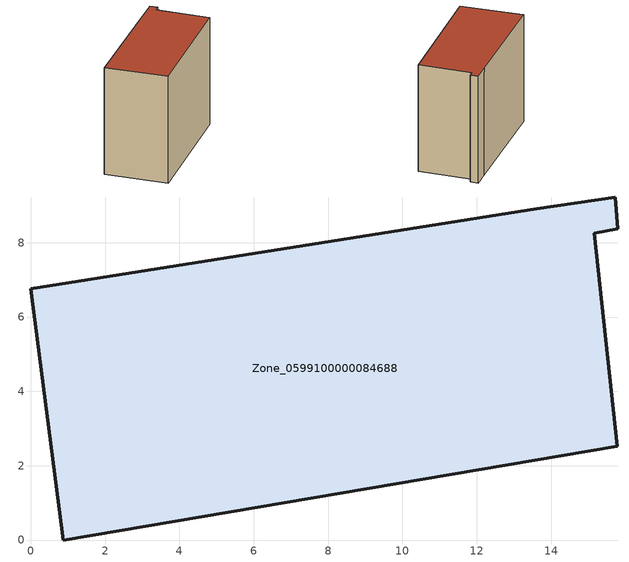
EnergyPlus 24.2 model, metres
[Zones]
Zone_0599100000084688
 floor ground (C_G): 0,6.77 13.61,8.91 15.72,9.23 15.79,8.37 15.16,8.26 15.77,2.52 0.87,0 z0
 wall outside (C_F): 13.61,8.91 0,6.77 0.87,0 15.77,2.52 15.16,8.26 15.79,8.37 15.72,9.23 13.61,8.91 z0:11.81
 roof outside (C_R): 15.77,2.52 15.16,8.26 15.79,8.37 15.72,9.23 13.61,8.91 0,6.77 0.87,0 z11.81
[BUILDING]
Pand.0599100000084688: North Axis=0; Terrain=City; Loads Convergence Tolerance Value=0.04; Temperature Convergence Tolerance Value=0.4; Solar Distribution=FullExterior; Maximum Number of Warmup Days=25; Minimum Number of Warmup Days=1
[Site:Location]
Rotterdam.The.Hague.AP_ZH_NLD Design_Conditions: Latitude=51.96; Longitude=4.45; Time Zone=1; Elevation=-4.5
[SITE:GROUNDTEMPERATURE:BUILDINGSURFACE]
18, 18, 18, 18, 18, 18, 18, 18, 18, 18, 18, 18
[MATERIAL] Thermal Absorptance=0.9; Solar Absorptance=0.7; Visible Absorptance=0.7
Name | Roughness | Thickness | Conductivity | Density | Specific Heat
G.TI.1946 | MediumSmooth | 0.15 | 1 | 540 | 1210
F.TI.1946 | Rough | 0.3 | 0.857143 | 1920 | 840
R.TI.1946 | MediumRough | 0.2 | 0.1 | 1500 | 1000
[CONSTRUCTION]
C_G: G.TI.1946
C_F: F.TI.1946
C_R: R.TI.1946
[ZONE]
Zone_0599100000084688: Type=1; Multiplier=1; Ceiling Height=Autocalculate; Volume=Autocalculate; Floor Area=autocalculate; Part of Total Floor Area=Yes
[ZONEINFILTRATION:DESIGNFLOWRATE]
Infil_Zone_0599100000084688: Zone or ZoneList or Space or SpaceList=Zone_0599100000084688; Schedule=AlwaysOn; Design Flow Rate Calculation Method=Flow/Area; Flow Rate per Floor Area=0.003; Constant Term Coefficient=1; Temperature Term Coefficient=0; Velocity Term Coefficient=0; Velocity Squared Term Coefficient=0
[HVACTEMPLATE:ZONE:IDEALLOADSAIRSYSTEM]
Zone_0599100000084688: Maximum Heating Supply Air Temperature=50; Minimum Cooling Supply Air Temperature=13; Maximum Heating Supply Air Humidity Ratio=0.0156; Minimum Cooling Supply Air Humidity Ratio=0.0077; Heating Limit=NoLimit; Cooling Limit=NoLimit; Dehumidification Control Type=ConstantSensibleHeatRatio; Cooling Sensible Heat Ratio=0.7; Dehumidification Setpoint=60; Humidification Control Type=None; Humidification Setpoint=30; Outdoor Air Method=None; Outdoor Air Flow Rate per Person=0.00944; Outdoor Air Flow Rate per Zone Floor Area=0; Outdoor Air Flow Rate per Zone=0; Demand Controlled Ventilation Type=None; Outdoor Air Economizer Type=NoEconomizer; Heat Recovery Type=None; Sensible Heat Recovery Effectiveness=0.7; Latent Heat Recovery Effectiveness=0.65
[ZONECONTROL:THERMOSTAT]
ThermostatControl_Zone_0599100000084688: Zone or ZoneList=Zone_0599100000084688; Control Type Schedule=DualSetpointControlType; Control 1=Thermostat_Zone_0599100000084688; Temperature Difference Between Cutout And Setpoint=0
[THERMOSTATSETPOINT:DUALSETPOINT]
Thermostat_Zone_0599100000084688: Heating Setpoint Temperature Schedule=HeatingSetpoint_Zone_0599100000084688; Cooling Setpoint Temperature Schedule=CoolingSetpoint_Zone_0599100000084688
[SCHEDULE:COMPACT]
HeatingSetpoint_Zone_0599100000084688: Through: 12/31, For: AllDays, Until: 24:00, 21
CoolingSetpoint_Zone_0599100000084688: Through: 12/31, For: AllDays, Until: 24:00, 24
DualSetpointControlType: Through: 12/31, For: AllDays, Until: 24:00, 4
AlwaysOn: Through: 12/31, For: AllDays, Until: 24:00, 1
